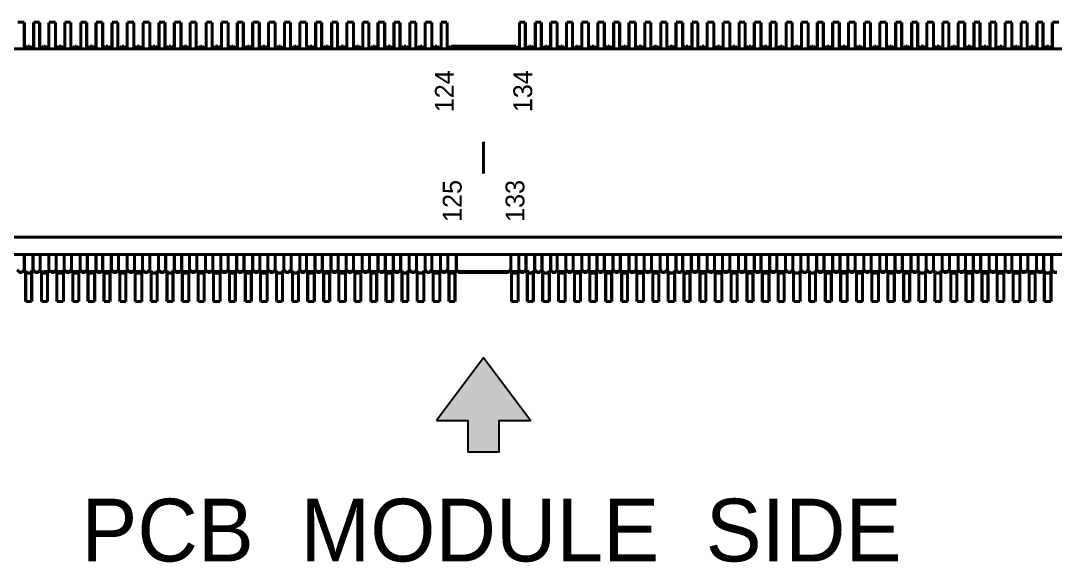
# Model space of a CAD drawing. Extents: x -18 to 363, y 0 to 182.
# Drawn here: x 127.99 to 160.99, y 67.97 to 85.25 of the extents above; entities that cross this region are included whole.
import ezdxf
from ezdxf.enums import TextEntityAlignment as Align

# ---------------------------------------------------------------- set-up
doc = ezdxf.new("R2010")
doc.units = 0
doc.header["$MEASUREMENT"] = 0
doc.layers.add('ASSEMBLY_OUTLINES_TOP', color=181, linetype='CONTINUOUS')
doc.styles.add('STD-PROPORTIONAL', font='txt')
doc.styles.add('VERIBEST_GERBER_1', font='txt')

msp = doc.modelspace()

# ---------------------------------------------------------------- hatches: boundary and pattern name
at = {"layer": 'ASSEMBLY_OUTLINES_TOP'}
msp.add_hatch(color=256, dxfattribs=at).paths.add_polyline_path([(141.25, 72.5), (142.25, 72.5), (142.25, 71.5), (143.25, 71.5), (143.25, 72.5), (144.25, 72.5), (142.75, 74.5)], flags=0)

# ---------------------------------------------------------------- linework, layer by layer
at = {"layer": 'ASSEMBLY_OUTLINES_TOP', "const_width": 0.1}
for points in [[(127.8905, 85.2005), (128.103, 85.2005)], [(128.103, 85.2005), (128.103, 84.3535)], [(128.399, 85.2005), (128.399, 84.3535)], [(128.399, 85.2005), (128.5895, 85.2005)], [(128.5895, 85.2005), (128.5895, 84.3535)], [(128.8855, 85.2005), (128.8855, 84.3535)], [(128.8855, 85.2005), (129.097, 85.2005)], [(129.097, 85.2005), (129.097, 84.3535)], [(129.394, 85.2005), (129.394, 84.3535)], [(129.394, 85.2005), (129.5845, 85.2005)], [(129.5845, 85.2005), (129.5845, 84.3535)], [(129.902, 85.2005), (129.902, 84.3535)], [(129.902, 85.2005), (130.092, 85.2005)], [(130.092, 85.2005), (130.092, 84.3535)], [(130.3885, 85.2005), (130.3885, 84.3535)], [(130.3885, 85.2005), (130.6005, 85.2005)], [(130.6005, 85.2005), (130.6005, 84.3535)], [(130.897, 85.2005), (130.897, 84.3535)], [(130.897, 85.2005), (131.087, 85.2005)], [(131.087, 85.2005), (131.087, 84.3535)], [(131.3835, 85.2005), (131.3835, 84.3535)], [(131.3835, 85.2005), (131.595, 85.2005)], [(131.595, 85.2005), (131.595, 84.3535)], [(131.891, 85.2005), (131.891, 84.3535)], [(131.891, 85.2005), (132.1035, 85.2005)], [(132.1035, 85.2005), (132.1035, 84.3535)], [(132.3995, 85.2005), (132.3995, 84.3535)], [(132.3995, 85.2005), (132.59, 85.2005)], [(132.59, 85.2005), (132.59, 84.3535)], [(132.886, 85.2005), (132.886, 84.3535)], [(132.886, 85.2005), (133.0985, 85.2005)], [(133.0985, 85.2005), (133.0985, 84.3535)], [(133.3945, 85.2005), (133.3945, 84.3535)], [(133.3945, 85.2005), (133.585, 85.2005)], [(133.585, 85.2005), (133.585, 84.3535)], [(133.9025, 85.2005), (133.9025, 84.3535)], [(133.9025, 85.2005), (134.0925, 85.2005)], [(134.0925, 85.2005), (134.0925, 84.3535)], [(134.389, 85.2005), (134.389, 84.3535)], [(134.389, 85.2005), (134.601, 85.2005)], [(134.601, 85.2005), (134.601, 84.3535)], [(134.8975, 85.2005), (134.8975, 84.3535)], [(134.8975, 85.2005), (135.0875, 85.2005)], [(135.0875, 85.2005), (135.0875, 84.3535)], [(135.384, 85.2005), (135.384, 84.3535)], [(135.384, 85.2005), (135.5955, 85.2005)], [(135.5955, 85.2005), (135.5955, 84.3535)], [(135.8925, 85.2005), (135.8925, 84.3535)], [(135.8925, 85.2005), (136.104, 85.2005)], [(136.104, 85.2005), (136.104, 84.3535)], [(136.4, 85.2005), (136.4, 84.3535)], [(136.4, 85.2005), (136.5905, 85.2005)], [(136.5905, 85.2005), (136.5905, 84.3535)], [(136.8865, 85.2005), (136.8865, 84.3535)], [(136.8865, 85.2005), (137.099, 85.2005)], [(137.099, 85.2005), (137.099, 84.3535)], [(137.395, 85.2005), (137.395, 84.3535)], [(137.395, 85.2005), (137.585, 85.2005)], [(137.585, 85.2005), (137.585, 84.3535)], [(137.903, 85.2005), (137.903, 84.3535)], [(137.903, 85.2005), (138.093, 85.2005)], [(138.093, 85.2005), (138.093, 84.3535)], [(138.39, 85.2005), (138.39, 84.3535)], [(138.39, 85.2005), (138.6015, 85.2005)], [(138.6015, 85.2005), (138.6015, 84.3535)], [(138.898, 85.2005), (138.898, 84.3535)], [(138.898, 85.2005), (139.088, 85.2005)], [(139.088, 85.2005), (139.088, 84.3535)], [(139.3845, 85.2005), (139.3845, 84.3535)], [(139.3845, 85.2005), (139.5965, 85.2005)], [(139.5965, 85.2005), (139.5965, 84.3535)], [(139.8925, 85.2005), (139.8925, 84.3535)], [(139.8925, 85.2005), (140.083, 85.2005)], [(140.083, 85.2005), (140.083, 84.3535)], [(140.4005, 85.2005), (140.4005, 84.3535)], [(140.4005, 85.2005), (140.5905, 85.2005)], [(140.5905, 85.2005), (140.5905, 84.3535)], [(140.887, 85.2005), (140.887, 84.3535)], [(140.887, 85.2005), (141.099, 85.2005)], [(141.099, 85.2005), (141.099, 84.3535)], [(141.3955, 85.2005), (141.3955, 84.3535)], [(141.3955, 85.2005), (141.5855, 85.2005)], [(141.5855, 85.2005), (141.5855, 84.3535)], [(143.893, 85.2005), (143.893, 84.3535)], [(143.893, 85.2005), (144.0835, 85.2005)], [(144.0835, 85.2005), (144.0835, 84.3535)], [(144.401, 85.2005), (144.401, 84.3535)], [(144.401, 85.2005), (144.591, 85.2005)], [(144.591, 85.2005), (144.591, 84.3535)], [(144.888, 85.2005), (144.888, 84.3535)], [(144.888, 85.2005), (145.0995, 85.2005)], [(145.0995, 85.2005), (145.0995, 84.3535)], [(145.396, 85.2005), (145.396, 84.3535)], [(145.396, 85.2005), (145.586, 85.2005)], [(145.586, 85.2005), (145.586, 84.3535)], [(145.8825, 85.2005), (145.8825, 84.3535)], [(145.8825, 85.2005), (146.0945, 85.2005)], [(146.0945, 85.2005), (146.0945, 84.3535)], [(146.391, 85.2005), (146.391, 84.3535)], [(146.391, 85.2005), (146.6025, 85.2005)], [(146.6025, 85.2005), (146.6025, 84.3535)], [(146.8985, 85.2005), (146.8985, 84.3535)], [(146.8985, 85.2005), (147.089, 85.2005)], [(147.089, 85.2005), (147.089, 84.3535)], [(147.386, 85.2005), (147.386, 84.3535)], [(147.386, 85.2005), (147.5975, 85.2005)], [(147.5975, 85.2005), (147.5975, 84.3535)], [(147.8935, 85.2005), (147.8935, 84.3535)], [(147.8935, 85.2005), (148.084, 85.2005)], [(148.084, 85.2005), (148.084, 84.3535)], [(148.4015, 85.2005), (148.4015, 84.3535)], [(148.4015, 85.2005), (148.5925, 85.2005)], [(148.5925, 85.2005), (148.5925, 84.3535)], [(148.8885, 85.2005), (148.8885, 84.3535)], [(148.8885, 85.2005), (149.1, 85.2005)], [(149.1, 85.2005), (149.1, 84.3535)], [(149.3965, 85.2005), (149.3965, 84.3535)], [(149.3965, 85.2005), (149.5865, 85.2005)], [(149.5865, 85.2005), (149.5865, 84.3535)], [(149.883, 85.2005), (149.883, 84.3535)], [(149.883, 85.2005), (150.095, 85.2005)], [(150.095, 85.2005), (150.095, 84.3535)], [(150.3915, 85.2005), (150.3915, 84.3535)], [(150.3915, 85.2005), (150.603, 85.2005)], [(150.603, 85.2005), (150.603, 84.3535)], [(150.899, 85.2005), (150.899, 84.3535)], [(150.899, 85.2005), (151.09, 85.2005)], [(151.09, 85.2005), (151.09, 84.3535)], [(151.3865, 85.2005), (151.3865, 84.3535)], [(151.3865, 85.2005), (151.598, 85.2005)], [(151.598, 85.2005), (151.598, 84.3535)], [(151.894, 85.2005), (151.894, 84.3535)], [(151.894, 85.2005), (152.0845, 85.2005)], [(152.0845, 85.2005), (152.0845, 84.3535)], [(152.402, 85.2005), (152.402, 84.3535)], [(152.402, 85.2005), (152.5925, 85.2005)], [(152.5925, 85.2005), (152.5925, 84.3535)], [(152.889, 85.2005), (152.889, 84.3535)], [(152.889, 85.2005), (153.1005, 85.2005)], [(153.1005, 85.2005), (153.1005, 84.3535)], [(153.397, 85.2005), (153.397, 84.3535)], [(153.397, 85.2005), (153.587, 85.2005)], [(153.587, 85.2005), (153.587, 84.3535)], [(153.884, 85.2005), (153.884, 84.3535)], [(153.884, 85.2005), (154.0955, 85.2005)], [(154.0955, 85.2005), (154.0955, 84.3535)], [(154.392, 85.2005), (154.392, 84.3535)], [(154.392, 85.2005), (154.6035, 85.2005)], [(154.6035, 85.2005), (154.6035, 84.3535)], [(154.8995, 85.2005), (154.8995, 84.3535)], [(154.8995, 85.2005), (155.0905, 85.2005)], [(155.0905, 85.2005), (155.0905, 84.3535)], [(155.3865, 85.2005), (155.3865, 84.3535)], [(155.3865, 85.2005), (155.598, 85.2005)], [(155.598, 85.2005), (155.598, 84.3535)], [(155.8945, 85.2005), (155.8945, 84.3535)], [(155.8945, 85.2005), (156.0845, 85.2005)], [(156.0845, 85.2005), (156.0845, 84.3535)], [(156.4025, 85.2005), (156.4025, 84.3535)], [(156.4025, 85.2005), (156.593, 85.2005)], [(156.593, 85.2005), (156.593, 84.3535)], [(156.8895, 85.2005), (156.8895, 84.3535)], [(156.8895, 85.2005), (157.101, 85.2005)], [(157.101, 85.2005), (157.101, 84.3535)], [(157.3975, 85.2005), (157.3975, 84.3535)], [(157.3975, 85.2005), (157.588, 85.2005)], [(157.588, 85.2005), (157.588, 84.3535)], [(157.8845, 85.2005), (157.8845, 84.3535)], [(157.8845, 85.2005), (158.096, 85.2005)], [(158.096, 85.2005), (158.096, 84.3535)], [(158.392, 85.2005), (158.392, 84.3535)], [(158.392, 85.2005), (158.5825, 85.2005)], [(158.5825, 85.2005), (158.5825, 84.3535)], [(158.9, 85.2005), (158.9, 84.3535)], [(158.9, 85.2005), (159.091, 85.2005)], [(159.091, 85.2005), (159.091, 84.3535)], [(159.387, 85.2005), (159.387, 84.3535)], [(159.387, 85.2005), (159.5985, 85.2005)], [(159.5985, 85.2005), (159.5985, 84.3535)], [(159.895, 85.2005), (159.895, 84.3535)], [(159.895, 85.2005), (160.086, 85.2005)], [(160.086, 85.2005), (160.086, 84.3535)], [(160.403, 85.2005), (160.403, 84.3535)], [(160.403, 85.2005), (160.5935, 85.2005)], [(160.5935, 85.2005), (160.5935, 84.3535)], [(160.89, 85.2005), (160.89, 84.3535)], [(160.89, 85.2005), (161.1015, 85.2005)], [(128.2085, 84.4385), (128.1235, 84.3535)], [(128.272, 84.4385), (128.2085, 84.4385)], [(128.3565, 84.3535), (128.272, 84.4385)], [(128.716, 84.4385), (128.632, 84.3535)], [(128.78, 84.4385), (128.716, 84.4385)], [(128.865, 84.3535), (128.78, 84.4385)], [(129.2035, 84.4385), (129.1185, 84.3535)], [(129.288, 84.4385), (129.2035, 84.4385)], [(129.3515, 84.3535), (129.288, 84.4385)], [(129.711, 84.4385), (129.6265, 84.3535)], [(129.7745, 84.4385), (129.711, 84.4385)], [(129.8595, 84.3535), (129.7745, 84.4385)], [(130.198, 84.4385), (130.135, 84.3535)], [(130.283, 84.4385), (130.198, 84.4385)], [(130.3675, 84.3535), (130.283, 84.4385)], [(130.706, 84.4385), (130.6215, 84.3535)], [(130.7695, 84.4385), (130.706, 84.4385)], [(130.854, 84.3535), (130.7695, 84.4385)], [(131.214, 84.4385), (131.13, 84.3535)], [(131.278, 84.4385), (131.214, 84.4385)], [(131.362, 84.3535), (131.278, 84.4385)], [(131.701, 84.4385), (131.6375, 84.3535)], [(131.7855, 84.4385), (131.701, 84.4385)], [(131.849, 84.3535), (131.7855, 84.4385)], [(132.209, 84.4385), (132.124, 84.3535)], [(132.272, 84.4385), (132.209, 84.4385)], [(132.357, 84.3535), (132.272, 84.4385)], [(132.7175, 84.4385), (132.6325, 84.3535)], [(132.7805, 84.4385), (132.7175, 84.4385)], [(132.8655, 84.3535), (132.7805, 84.4385)], [(133.204, 84.4385), (133.119, 84.3535)], [(133.2885, 84.4385), (133.204, 84.4385)], [(133.352, 84.3535), (133.2885, 84.4385)], [(133.7115, 84.4385), (133.6275, 84.3535)], [(133.7755, 84.4385), (133.7115, 84.4385)], [(133.8595, 84.3535), (133.7755, 84.4385)], [(134.1985, 84.4385), (134.1355, 84.3535)], [(134.2835, 84.4385), (134.1985, 84.4385)], [(134.368, 84.3535), (134.2835, 84.4385)], [(134.7065, 84.4385), (134.622, 84.3535)], [(134.77, 84.4385), (134.7065, 84.4385)], [(134.8545, 84.3535), (134.77, 84.4385)], [(135.215, 84.4385), (135.13, 84.3535)], [(135.2785, 84.4385), (135.215, 84.4385)], [(135.363, 84.3535), (135.2785, 84.4385)], [(135.7015, 84.4385), (135.638, 84.3535)], [(135.786, 84.4385), (135.7015, 84.4385)], [(135.8495, 84.3535), (135.786, 84.4385)], [(136.2095, 84.4385), (136.1245, 84.3535)], [(136.2735, 84.4385), (136.2095, 84.4385)], [(136.3575, 84.3535), (136.2735, 84.4385)], [(136.7175, 84.4385), (136.633, 84.3535)], [(136.781, 84.4385), (136.7175, 84.4385)], [(136.866, 84.3535), (136.781, 84.4385)], [(137.204, 84.4385), (137.1195, 84.3535)], [(137.289, 84.4385), (137.204, 84.4385)], [(137.3525, 84.3535), (137.289, 84.4385)], [(137.712, 84.4385), (137.628, 84.3535)], [(137.776, 84.4385), (137.712, 84.4385)], [(137.861, 84.3535), (137.776, 84.4385)], [(138.199, 84.4385), (138.1355, 84.3535)], [(138.284, 84.4385), (138.199, 84.4385)], [(138.3685, 84.3535), (138.284, 84.4385)], [(138.707, 84.4385), (138.622, 84.3535)], [(138.7705, 84.4385), (138.707, 84.4385)], [(138.855, 84.3535), (138.7705, 84.4385)], [(139.2155, 84.4385), (139.1305, 84.3535)], [(139.279, 84.4385), (139.2155, 84.4385)], [(139.3635, 84.3535), (139.279, 84.4385)], [(139.702, 84.4385), (139.6385, 84.3535)], [(139.7865, 84.4385), (139.702, 84.4385)], [(139.85, 84.3535), (139.7865, 84.4385)], [(140.2095, 84.4385), (140.1255, 84.3535)], [(140.274, 84.4385), (140.2095, 84.4385)], [(140.358, 84.3535), (140.274, 84.4385)], [(140.718, 84.4385), (140.6335, 84.3535)], [(140.7815, 84.4385), (140.718, 84.4385)], [(140.8665, 84.3535), (140.7815, 84.4385)], [(141.2045, 84.4385), (141.12, 84.3535)], [(141.268, 84.4385), (141.2045, 84.4385)], [(141.353, 84.3535), (141.268, 84.4385)], [(141.713, 84.4385), (141.6285, 84.3535)], [(141.713, 84.4385), (143.787, 84.4385)], [(143.787, 84.4385), (143.8505, 84.3535)], [(144.126, 84.3535), (144.211, 84.4385)], [(144.211, 84.4385), (144.274, 84.4385)], [(144.274, 84.4385), (144.359, 84.3535)], [(144.634, 84.3535), (144.7185, 84.4385)], [(144.7185, 84.4385), (144.782, 84.4385)], [(144.782, 84.4385), (144.867, 84.3535)], [(145.1205, 84.3535), (145.205, 84.4385)], [(145.205, 84.4385), (145.269, 84.4385)], [(145.269, 84.4385), (145.353, 84.3535)], [(145.629, 84.3535), (145.7135, 84.4385)], [(145.7135, 84.4385), (145.777, 84.4385)], [(145.777, 84.4385), (145.8615, 84.3535)], [(146.1365, 84.3535), (146.2, 84.4385)], [(146.2, 84.4385), (146.285, 84.4385)], [(146.285, 84.4385), (146.348, 84.3535)], [(146.624, 84.3535), (146.708, 84.4385)], [(146.708, 84.4385), (146.772, 84.4385)], [(146.772, 84.4385), (146.8565, 84.3535)], [(147.1315, 84.3535), (147.2165, 84.4385)], [(147.2165, 84.4385), (147.2795, 84.4385)], [(147.2795, 84.4385), (147.3645, 84.3535)], [(147.618, 84.3535), (147.703, 84.4385)], [(147.703, 84.4385), (147.7875, 84.4385)], [(147.7875, 84.4385), (147.851, 84.3535)], [(148.1265, 84.3535), (148.2115, 84.4385)], [(148.2115, 84.4385), (148.2745, 84.4385)], [(148.2745, 84.4385), (148.3595, 84.3535)], [(148.6345, 84.3535), (148.6975, 84.4385)], [(148.6975, 84.4385), (148.7825, 84.4385)], [(148.7825, 84.4385), (148.867, 84.3535)], [(149.1215, 84.3535), (149.2055, 84.4385)], [(149.2055, 84.4385), (149.2695, 84.4385)], [(149.2695, 84.4385), (149.3535, 84.3535)], [(149.6295, 84.3535), (149.714, 84.4385)], [(149.714, 84.4385), (149.7775, 84.4385)], [(149.7775, 84.4385), (149.862, 84.3535)], [(150.137, 84.3535), (150.2005, 84.4385)], [(150.2005, 84.4385), (150.285, 84.4385)], [(150.285, 84.4385), (150.3485, 84.3535)], [(150.624, 84.3535), (150.709, 84.4385)], [(150.709, 84.4385), (150.7725, 84.4385)], [(150.7725, 84.4385), (150.857, 84.3535)], [(151.132, 84.3535), (151.217, 84.4385)], [(151.217, 84.4385), (151.28, 84.4385)], [(151.28, 84.4385), (151.365, 84.3535)], [(151.619, 84.3535), (151.703, 84.4385)], [(151.703, 84.4385), (151.788, 84.4385)], [(151.788, 84.4385), (151.8515, 84.3535)], [(152.127, 84.3535), (152.2115, 84.4385)], [(152.2115, 84.4385), (152.275, 84.4385)], [(152.275, 84.4385), (152.36, 84.3535)], [(152.635, 84.3535), (152.698, 84.4385)], [(152.698, 84.4385), (152.783, 84.4385)], [(152.783, 84.4385), (152.8675, 84.3535)], [(153.122, 84.3535), (153.2065, 84.4385)], [(153.2065, 84.4385), (153.27, 84.4385)], [(153.27, 84.4385), (153.355, 84.3535)], [(153.6295, 84.3535), (153.7145, 84.4385)], [(153.7145, 84.4385), (153.778, 84.4385)], [(153.778, 84.4385), (153.8625, 84.3535)], [(154.1375, 84.3535), (154.201, 84.4385)], [(154.201, 84.4385), (154.2855, 84.4385)], [(154.2855, 84.4385), (154.349, 84.3535)], [(154.6245, 84.3535), (154.7095, 84.4385)], [(154.7095, 84.4385), (154.773, 84.4385)], [(154.773, 84.4385), (154.8575, 84.3535)], [(155.1325, 84.3535), (155.217, 84.4385)], [(155.217, 84.4385), (155.2805, 84.4385)], [(155.2805, 84.4385), (155.3655, 84.3535)], [(155.6195, 84.3535), (155.7035, 84.4385)], [(155.7035, 84.4385), (155.7675, 84.4385)], [(155.7675, 84.4385), (155.8525, 84.3535)], [(156.1275, 84.3535), (156.212, 84.4385)], [(156.212, 84.4385), (156.2755, 84.4385)], [(156.2755, 84.4385), (156.3605, 84.3535)], [(156.635, 84.3535), (156.6985, 84.4385)], [(156.6985, 84.4385), (156.7835, 84.4385)], [(156.7835, 84.4385), (156.868, 84.3535)], [(157.1225, 84.3535), (157.207, 84.4385)], [(157.207, 84.4385), (157.2705, 84.4385)], [(157.2705, 84.4385), (157.355, 84.3535)], [(157.63, 84.3535), (157.715, 84.4385)], [(157.715, 84.4385), (157.7785, 84.4385)], [(157.7785, 84.4385), (157.863, 84.3535)], [(158.138, 84.3535), (158.2015, 84.4385)], [(158.2015, 84.4385), (158.286, 84.4385)], [(158.286, 84.4385), (158.3495, 84.3535)], [(158.625, 84.3535), (158.71, 84.4385)], [(158.71, 84.4385), (158.773, 84.4385)], [(158.773, 84.4385), (158.858, 84.3535)], [(159.133, 84.3535), (159.2175, 84.4385)], [(159.2175, 84.4385), (159.281, 84.4385)], [(159.281, 84.4385), (159.366, 84.3535)], [(159.62, 84.3535), (159.705, 84.4385)], [(159.705, 84.4385), (159.768, 84.4385)], [(159.768, 84.4385), (159.853, 84.3535)], [(160.128, 84.3535), (160.2125, 84.4385)], [(160.2125, 84.4385), (160.276, 84.4385)], [(160.276, 84.4385), (160.3605, 84.3535)], [(160.6355, 84.3535), (160.699, 84.4385)], [(160.699, 84.4385), (160.784, 84.4385)], [(160.784, 84.4385), (160.847, 84.3535)], [(97.45335, 84.3535), (184.0465, 84.3535)], [(142.75, 80.3745), (142.75, 81.3905)], [(99.54865, 78.3425), (181.9505, 78.3425)], [(99.54865, 77.792), (181.9505, 77.792)], [(128.103, 77.792), (128.103, 77.284)], [(128.378, 77.792), (128.378, 77.284)], [(128.6105, 77.792), (128.6105, 77.284)], [(128.8855, 77.792), (128.8855, 77.284)], [(129.1185, 77.792), (129.1185, 77.284)], [(129.373, 77.792), (129.373, 77.284)], [(129.6055, 77.792), (129.6055, 77.284)], [(129.8805, 77.792), (129.8805, 77.284)], [(130.1135, 77.792), (130.1135, 77.284)], [(130.3885, 77.792), (130.3885, 77.284)], [(130.6005, 77.792), (130.6005, 77.284)], [(130.8755, 77.792), (130.8755, 77.284)], [(131.1085, 77.792), (131.1085, 77.284)], [(131.3835, 77.792), (131.3835, 77.284)], [(131.6165, 77.792), (131.6165, 77.284)], [(131.8705, 77.792), (131.8705, 77.284)], [(132.1035, 77.792), (132.1035, 77.284)], [(132.3785, 77.792), (132.3785, 77.284)], [(132.611, 77.792), (132.611, 77.284)], [(132.886, 77.792), (132.886, 77.284)], [(133.119, 77.792), (133.119, 77.284)], [(133.373, 77.792), (133.373, 77.284)], [(133.606, 77.792), (133.606, 77.284)], [(133.881, 77.792), (133.881, 77.284)], [(134.114, 77.792), (134.114, 77.284)], [(134.368, 77.792), (134.368, 77.284)], [(134.601, 77.792), (134.601, 77.284)], [(134.876, 77.792), (134.876, 77.284)], [(135.109, 77.792), (135.109, 77.284)], [(135.384, 77.792), (135.384, 77.284)], [(135.6165, 77.792), (135.6165, 77.284)], [(135.871, 77.792), (135.871, 77.284)], [(136.104, 77.792), (136.104, 77.284)], [(136.379, 77.792), (136.379, 77.284)], [(136.6115, 77.792), (136.6115, 77.284)], [(136.8865, 77.792), (136.8865, 77.284)], [(137.099, 77.792), (137.099, 77.284)], [(137.3735, 77.792), (137.3735, 77.284)], [(137.6065, 77.792), (137.6065, 77.284)], [(137.8815, 77.792), (137.8815, 77.284)], [(138.1145, 77.792), (138.1145, 77.284)], [(138.3685, 77.792), (138.3685, 77.284)], [(138.6015, 77.792), (138.6015, 77.284)], [(138.8765, 77.792), (138.8765, 77.284)], [(139.1095, 77.792), (139.1095, 77.284)], [(139.3845, 77.792), (139.3845, 77.284)], [(139.617, 77.792), (139.617, 77.284)], [(139.8715, 77.792), (139.8715, 77.284)], [(140.1045, 77.792), (140.1045, 77.284)], [(140.379, 77.792), (140.379, 77.284)], [(140.612, 77.792), (140.612, 77.284)], [(140.887, 77.792), (140.887, 77.284)], [(141.099, 77.792), (141.099, 77.284)], [(141.374, 77.792), (141.374, 77.284)], [(141.607, 77.792), (141.607, 77.284)], [(141.882, 77.792), (141.882, 77.284)], [(143.6175, 77.792), (143.6175, 77.284)], [(143.872, 77.792), (143.872, 77.284)], [(144.1045, 77.792), (144.1045, 77.284)], [(144.3795, 77.792), (144.3795, 77.284)], [(144.6125, 77.792), (144.6125, 77.284)], [(144.888, 77.792), (144.888, 77.284)], [(145.0995, 77.792), (145.0995, 77.284)], [(145.3745, 77.792), (145.3745, 77.284)], [(145.6075, 77.792), (145.6075, 77.284)], [(145.8825, 77.792), (145.8825, 77.284)], [(146.1155, 77.792), (146.1155, 77.284)], [(146.3695, 77.792), (146.3695, 77.284)], [(146.6025, 77.792), (146.6025, 77.284)], [(146.8775, 77.792), (146.8775, 77.284)], [(147.11, 77.792), (147.11, 77.284)], [(147.386, 77.792), (147.386, 77.284)], [(147.618, 77.792), (147.618, 77.284)], [(147.8725, 77.792), (147.8725, 77.284)], [(148.105, 77.792), (148.105, 77.284)], [(148.38, 77.792), (148.38, 77.284)], [(148.613, 77.792), (148.613, 77.284)], [(148.8885, 77.792), (148.8885, 77.284)], [(149.1, 77.792), (149.1, 77.284)], [(149.375, 77.792), (149.375, 77.284)], [(149.608, 77.792), (149.608, 77.284)], [(149.883, 77.792), (149.883, 77.284)], [(150.1155, 77.792), (150.1155, 77.284)], [(150.37, 77.792), (150.37, 77.284)], [(150.603, 77.792), (150.603, 77.284)], [(150.878, 77.792), (150.878, 77.284)], [(151.1105, 77.792), (151.1105, 77.284)], [(151.3865, 77.792), (151.3865, 77.284)], [(151.598, 77.792), (151.598, 77.284)], [(151.8725, 77.792), (151.8725, 77.284)], [(152.1055, 77.792), (152.1055, 77.284)], [(152.3805, 77.792), (152.3805, 77.284)], [(152.6135, 77.792), (152.6135, 77.284)], [(152.8675, 77.792), (152.8675, 77.284)], [(153.1005, 77.792), (153.1005, 77.284)], [(153.3755, 77.792), (153.3755, 77.284)], [(153.6085, 77.792), (153.6085, 77.284)], [(153.884, 77.792), (153.884, 77.284)], [(154.116, 77.792), (154.116, 77.284)], [(154.3705, 77.792), (154.3705, 77.284)], [(154.6035, 77.792), (154.6035, 77.284)], [(154.878, 77.792), (154.878, 77.284)], [(155.111, 77.792), (155.111, 77.284)], [(155.3865, 77.792), (155.3865, 77.284)], [(155.598, 77.792), (155.598, 77.284)], [(155.873, 77.792), (155.873, 77.284)], [(156.106, 77.792), (156.106, 77.284)], [(156.3815, 77.792), (156.3815, 77.284)], [(156.614, 77.792), (156.614, 77.284)], [(156.868, 77.792), (156.868, 77.284)], [(157.101, 77.792), (157.101, 77.284)], [(157.376, 77.792), (157.376, 77.284)], [(157.609, 77.792), (157.609, 77.284)], [(157.8845, 77.792), (157.8845, 77.284)], [(158.1175, 77.792), (158.1175, 77.284)], [(158.371, 77.792), (158.371, 77.284)], [(158.604, 77.792), (158.604, 77.284)], [(158.8785, 77.792), (158.8785, 77.284)], [(159.1115, 77.792), (159.1115, 77.284)], [(159.387, 77.792), (159.387, 77.284)], [(159.5985, 77.792), (159.5985, 77.284)], [(159.8735, 77.792), (159.8735, 77.284)], [(160.1065, 77.792), (160.1065, 77.284)], [(160.382, 77.792), (160.382, 77.284)], [(160.615, 77.792), (160.615, 77.284)], [(160.8685, 77.792), (160.8685, 77.284)], [(127.87, 77.305), (127.955, 77.2205)], [(127.9335, 77.2205), (128.039, 77.2205)], [(128.039, 77.2205), (128.103, 77.305)], [(128.039, 77.2205), (128.103, 77.284)], [(128.103, 77.284), (128.145, 77.284)], [(128.145, 76.289), (128.145, 77.284)], [(128.145, 77.1995), (128.336, 77.1995)], [(128.336, 76.289), (128.336, 77.284)], [(128.336, 77.284), (128.378, 77.284)], [(128.378, 77.305), (128.4625, 77.2205)], [(128.4415, 77.2205), (128.378, 77.284)], [(128.4415, 77.2205), (128.5475, 77.2205)], [(128.526, 77.2205), (128.6105, 77.305)], [(128.5475, 77.2205), (128.6105, 77.284)], [(128.6105, 77.284), (128.653, 77.284)], [(128.653, 76.289), (128.653, 77.284)], [(128.653, 77.1995), (128.8435, 77.1995)], [(128.7035, 77.25), (131.9039, 77.25)], [(128.8435, 76.289), (128.8435, 77.284)], [(128.8435, 77.284), (128.8855, 77.284)], [(128.8855, 77.305), (128.949, 77.2205)], [(128.949, 77.2205), (128.8855, 77.284)], [(128.949, 77.2205), (129.055, 77.2205)], [(129.034, 77.2205), (129.1185, 77.305)], [(129.055, 77.2205), (129.1185, 77.284)], [(129.1185, 77.284), (129.14, 77.284)], [(129.14, 76.289), (129.14, 77.284)], [(129.14, 77.1995), (129.3515, 77.1995)], [(129.3515, 76.289), (129.3515, 77.284)], [(129.3515, 77.284), (129.373, 77.284)], [(129.373, 77.305), (129.4575, 77.2205)], [(129.436, 77.2205), (129.373, 77.284)], [(129.436, 77.2205), (129.5425, 77.2205)], [(129.521, 77.2205), (129.6055, 77.305)], [(129.5425, 77.2205), (129.6055, 77.284)], [(129.6055, 77.284), (129.6475, 77.284)], [(129.6475, 76.289), (129.6475, 77.284)], [(129.6475, 77.1995), (129.8385, 77.1995)], [(129.8385, 76.289), (129.8385, 77.284)], [(129.8385, 77.284), (129.8805, 77.284)], [(129.8805, 77.305), (129.9655, 77.2205)], [(129.944, 77.2205), (129.8805, 77.284)], [(129.944, 77.2205), (130.05, 77.2205)], [(130.029, 77.2205), (130.1135, 77.305)], [(130.05, 77.2205), (130.1135, 77.284)], [(130.1135, 77.284), (130.135, 77.284)], [(130.135, 76.289), (130.135, 77.284)], [(130.135, 77.1995), (130.3465, 77.1995)], [(130.3465, 76.289), (130.3465, 77.284)], [(130.3465, 77.284), (130.3885, 77.284)], [(130.3885, 77.305), (130.4525, 77.2205)], [(130.431, 77.2205), (130.3885, 77.284)], [(130.431, 77.2205), (130.558, 77.2205)], [(130.5365, 77.2205), (130.6005, 77.305)], [(130.558, 77.2205), (130.6005, 77.284)], [(130.6005, 77.284), (130.6425, 77.284)], [(130.6425, 76.289), (130.6425, 77.284)], [(130.6425, 77.1995), (130.833, 77.1995)], [(130.833, 76.289), (130.833, 77.284)], [(130.833, 77.284), (130.8755, 77.284)], [(130.8755, 77.305), (130.9605, 77.2205)], [(130.939, 77.2205), (130.8755, 77.284)], [(130.939, 77.2205), (131.045, 77.2205)], [(131.0235, 77.2205), (131.1085, 77.305)], [(131.045, 77.2205), (131.1085, 77.284)], [(131.1085, 77.284), (131.1505, 77.284)], [(131.1505, 76.289), (131.1505, 77.284)], [(131.1505, 77.1995), (131.3415, 77.1995)], [(131.3415, 76.289), (131.3415, 77.284)], [(131.3415, 77.284), (131.3835, 77.284)], [(131.3835, 77.305), (131.468, 77.2205)], [(131.447, 77.2205), (131.3835, 77.284)], [(131.447, 77.2205), (131.553, 77.2205)], [(131.5315, 77.2205), (131.6165, 77.305)], [(131.553, 77.2205), (131.6165, 77.284)], [(131.6165, 77.284), (131.6375, 77.284)], [(131.6375, 76.289), (131.6375, 77.284)], [(131.6375, 77.1995), (131.849, 77.1995)], [(131.849, 76.289), (131.849, 77.284)], [(131.849, 77.284), (131.8705, 77.284)], [(131.8705, 77.305), (131.955, 77.2205)], [(131.934, 77.2205), (131.8705, 77.284)], [(131.934, 77.2205), (132.04, 77.2205)], [(132.0185, 77.2205), (132.1035, 77.305)], [(132.04, 77.2205), (132.1035, 77.284)], [(132.1035, 77.284), (132.1455, 77.284)], [(132.1455, 76.289), (132.1455, 77.284)], [(132.1455, 77.1995), (132.3365, 77.1995)], [(132.3365, 76.289), (132.3365, 77.284)], [(132.3365, 77.284), (132.3785, 77.284)], [(132.3785, 77.305), (132.463, 77.2205)], [(132.4415, 77.2205), (132.3785, 77.284)], [(132.4415, 77.2205), (132.548, 77.2205)], [(132.5265, 77.2205), (132.611, 77.305)], [(132.548, 77.2205), (132.611, 77.284)], [(132.611, 77.284), (132.653, 77.284)], [(132.653, 76.289), (132.653, 77.284)], [(132.653, 77.1995), (132.844, 77.1995)], [(132.804, 77.25), (136.0044, 77.25)], [(132.844, 76.289), (132.844, 77.284)], [(132.844, 77.284), (132.886, 77.284)], [(132.886, 77.305), (132.9495, 77.2205)], [(132.929, 77.2205), (132.886, 77.284)], [(132.929, 77.2205), (133.0555, 77.2205)], [(133.0345, 77.2205), (133.119, 77.305)], [(133.0555, 77.2205), (133.119, 77.284)], [(133.119, 77.284), (133.1405, 77.284)], [(133.1405, 76.289), (133.1405, 77.284)], [(133.1405, 77.1995), (133.352, 77.1995)], [(133.352, 76.289), (133.352, 77.284)], [(133.352, 77.284), (133.373, 77.284)], [(133.373, 77.305), (133.458, 77.2205)], [(133.4365, 77.2205), (133.373, 77.284)], [(133.4365, 77.2205), (133.5425, 77.2205)], [(133.5215, 77.2205), (133.606, 77.305)], [(133.5425, 77.2205), (133.606, 77.284)], [(133.606, 77.284), (133.648, 77.284)], [(133.648, 76.289), (133.648, 77.284)], [(133.648, 77.1995), (133.839, 77.1995)], [(133.839, 76.289), (133.839, 77.284)], [(133.839, 77.284), (133.881, 77.284)], [(133.881, 77.305), (133.966, 77.2205)], [(133.9445, 77.2205), (133.881, 77.284)], [(133.9445, 77.2205), (134.0505, 77.2205)], [(134.029, 77.2205), (134.114, 77.305)], [(134.0505, 77.2205), (134.114, 77.284)], [(134.114, 77.284), (134.1355, 77.284)], [(134.1355, 76.289), (134.1355, 77.284)], [(134.1355, 77.1995), (134.347, 77.1995)], [(134.347, 76.289), (134.347, 77.284)], [(134.347, 77.284), (134.368, 77.284)], [(134.368, 77.305), (134.453, 77.2205)], [(134.4315, 77.2205), (134.368, 77.284)], [(134.4315, 77.2205), (134.5585, 77.2205)], [(134.537, 77.2205), (134.601, 77.305)], [(134.5585, 77.2205), (134.601, 77.284)], [(134.601, 77.284), (134.643, 77.284)], [(134.643, 76.289), (134.643, 77.284)], [(134.643, 77.1995), (134.834, 77.1995)], [(134.834, 76.289), (134.834, 77.284)], [(134.834, 77.284), (134.876, 77.284)], [(134.876, 77.305), (134.9605, 77.2205)], [(134.9395, 77.2205), (134.876, 77.284)], [(134.9395, 77.2205), (135.0455, 77.2205)], [(135.024, 77.2205), (135.109, 77.305)], [(135.0455, 77.2205), (135.109, 77.284)], [(135.109, 77.284), (135.151, 77.284)], [(135.151, 76.289), (135.151, 77.284)], [(135.151, 77.1995), (135.342, 77.1995)], [(135.342, 76.289), (135.342, 77.284)], [(135.342, 77.284), (135.384, 77.284)], [(135.384, 77.305), (135.4685, 77.2205)], [(135.447, 77.2205), (135.384, 77.284)], [(135.447, 77.2205), (135.5535, 77.2205)], [(135.532, 77.2205), (135.6165, 77.305)], [(135.5535, 77.2205), (135.6165, 77.284)], [(135.6165, 77.284), (135.638, 77.284)], [(135.638, 76.289), (135.638, 77.284)], [(135.638, 77.1995), (135.8495, 77.1995)], [(135.8495, 76.289), (135.8495, 77.284)], [(135.8495, 77.284), (135.871, 77.284)], [(135.871, 77.305), (135.9555, 77.2205)], [(135.9345, 77.2205), (135.871, 77.284)], [(135.9345, 77.2205), (136.0405, 77.2205)], [(136.019, 77.2205), (136.104, 77.305)], [(136.0405, 77.2205), (136.104, 77.284)], [(136.104, 77.284), (136.146, 77.284)], [(136.146, 76.289), (136.146, 77.284)], [(136.146, 77.1995), (136.3365, 77.1995)], [(136.3365, 76.289), (136.3365, 77.284)], [(136.3365, 77.284), (136.379, 77.284)], [(136.379, 77.305), (136.4635, 77.2205)], [(136.442, 77.2205), (136.379, 77.284)], [(136.442, 77.2205), (136.548, 77.2205)], [(136.527, 77.2205), (136.6115, 77.305)], [(136.548, 77.2205), (136.6115, 77.284)], [(136.6115, 77.284), (136.6535, 77.284)], [(136.6535, 76.289), (136.6535, 77.284)], [(136.6535, 77.1995), (136.8445, 77.1995)], [(136.8445, 76.289), (136.8445, 77.284)], [(136.8445, 77.284), (136.8865, 77.284)], [(136.8865, 77.305), (136.9505, 77.2205)], [(136.9295, 77.2205), (136.8865, 77.284)], [(136.9045, 77.25), (140.1049, 77.25)], [(136.9295, 77.2205), (137.056, 77.2205)], [(137.0345, 77.2205), (137.099, 77.305)], [(137.056, 77.2205), (137.099, 77.284)], [(137.099, 77.284), (137.141, 77.284)], [(137.141, 76.289), (137.141, 77.284)], [(137.141, 77.1995), (137.3525, 77.1995)], [(137.3525, 76.289), (137.3525, 77.284)], [(137.3525, 77.284), (137.3735, 77.284)], [(137.3735, 77.305), (137.4585, 77.2205)], [(137.437, 77.2205), (137.3735, 77.284)], [(137.437, 77.2205), (137.543, 77.2205)], [(137.522, 77.2205), (137.6065, 77.305)], [(137.543, 77.2205), (137.6065, 77.284)], [(137.6065, 77.284), (137.6485, 77.284)], [(137.6485, 76.289), (137.6485, 77.284)], [(137.6485, 77.1995), (137.8395, 77.1995)], [(137.8395, 76.289), (137.8395, 77.284)], [(137.8395, 77.284), (137.8815, 77.284)], [(137.8815, 77.305), (137.9665, 77.2205)], [(137.945, 77.2205), (137.8815, 77.284)], [(137.945, 77.2205), (138.051, 77.2205)], [(138.0295, 77.2205), (138.1145, 77.305)], [(138.051, 77.2205), (138.1145, 77.284)], [(138.1145, 77.284), (138.1355, 77.284)], [(138.1355, 76.289), (138.1355, 77.284)], [(138.1355, 77.1995), (138.3475, 77.1995)], [(138.3475, 76.289), (138.3475, 77.284)], [(138.3475, 77.284), (138.3685, 77.284)], [(138.3685, 77.305), (138.4535, 77.2205)], [(138.432, 77.2205), (138.3685, 77.284)], [(138.432, 77.2205), (138.538, 77.2205)], [(138.538, 77.2205), (138.6015, 77.305)], [(138.538, 77.2205), (138.6015, 77.284)], [(138.6015, 77.284), (138.6435, 77.284)], [(138.6435, 76.289), (138.6435, 77.284)], [(138.6435, 77.1995), (138.8345, 77.1995)], [(138.8345, 76.289), (138.8345, 77.284)], [(138.8345, 77.284), (138.8765, 77.284)], [(138.8765, 77.305), (138.961, 77.2205)], [(138.94, 77.2205), (138.8765, 77.284)], [(138.94, 77.2205), (139.046, 77.2205)], [(139.0245, 77.2205), (139.1095, 77.305)], [(139.046, 77.2205), (139.1095, 77.284)], [(139.1095, 77.284), (139.1515, 77.284)], [(139.1515, 76.289), (139.1515, 77.284)], [(139.1515, 77.1995), (139.342, 77.1995)], [(139.342, 76.289), (139.342, 77.284)], [(139.342, 77.284), (139.3845, 77.284)], [(139.3845, 77.305), (139.4485, 77.2205)], [(139.4485, 77.2205), (139.3845, 77.284)], [(139.4485, 77.2205), (139.554, 77.2205)], [(139.5325, 77.2205), (139.617, 77.305)], [(139.554, 77.2205), (139.617, 77.284)], [(139.617, 77.284), (139.6385, 77.284)], [(139.6385, 76.289), (139.6385, 77.284)], [(139.6385, 77.1995), (139.85, 77.1995)], [(139.85, 76.289), (139.85, 77.284)], [(139.85, 77.284), (139.8715, 77.284)], [(139.8715, 77.305), (139.956, 77.2205)], [(139.935, 77.2205), (139.8715, 77.284)], [(139.935, 77.2205), (140.041, 77.2205)], [(140.0195, 77.2205), (140.1045, 77.305)], [(140.041, 77.2205), (140.1045, 77.284)], [(140.1045, 77.284), (140.1465, 77.284)], [(140.1465, 76.289), (140.1465, 77.284)], [(140.1465, 77.1995), (140.337, 77.1995)], [(140.337, 76.289), (140.337, 77.284)], [(140.337, 77.284), (140.379, 77.284)], [(140.379, 77.305), (140.464, 77.2205)], [(140.4425, 77.2205), (140.379, 77.284)], [(140.4425, 77.2205), (140.5485, 77.2205)], [(140.5275, 77.2205), (140.612, 77.305)], [(140.5485, 77.2205), (140.612, 77.284)], [(140.612, 77.284), (140.6335, 77.284)], [(140.6335, 76.289), (140.6335, 77.284)], [(140.6335, 77.1995), (140.845, 77.1995)], [(140.845, 76.289), (140.845, 77.284)], [(140.845, 77.284), (140.887, 77.284)], [(140.887, 77.305), (140.951, 77.2205)], [(140.9295, 77.2205), (140.887, 77.284)], [(140.9295, 77.2205), (141.0565, 77.2205)], [(141.005, 77.25), (144.2054, 77.25)], [(141.036, 77.2205), (141.099, 77.305)], [(141.0565, 77.2205), (141.099, 77.284)], [(141.099, 77.284), (141.1415, 77.284)], [(141.1415, 76.289), (141.1415, 77.284)], [(141.1415, 77.1995), (141.353, 77.1995)], [(141.353, 76.289), (141.353, 77.284)], [(141.353, 77.284), (141.374, 77.284)], [(141.374, 77.305), (141.459, 77.2205)], [(141.4375, 77.2205), (141.374, 77.284)], [(141.4375, 77.2205), (141.5435, 77.2205)], [(141.5225, 77.2205), (141.607, 77.305)], [(141.5435, 77.2205), (141.607, 77.284)], [(141.607, 77.284), (141.649, 77.284)], [(141.649, 76.289), (141.649, 77.284)], [(141.649, 77.1995), (141.84, 77.1995)], [(141.84, 76.289), (141.84, 77.284)], [(141.84, 77.284), (141.882, 77.284)], [(141.882, 77.305), (141.9665, 77.2205)], [(141.9455, 77.2205), (141.882, 77.284)], [(141.9455, 77.2205), (143.554, 77.2205)], [(143.533, 77.2205), (143.6175, 77.305)], [(143.554, 77.2205), (143.6175, 77.284)], [(143.6175, 77.284), (143.639, 77.284)], [(143.639, 76.289), (143.639, 77.284)], [(143.639, 77.1995), (143.8505, 77.1995)], [(143.8505, 76.289), (143.8505, 77.284)], [(143.8505, 77.284), (143.872, 77.284)], [(143.872, 77.305), (143.9565, 77.2205)], [(143.935, 77.2205), (143.872, 77.284)], [(143.935, 77.2205), (144.0415, 77.2205)], [(144.02, 77.2205), (144.1045, 77.305)], [(144.0415, 77.2205), (144.1045, 77.284)], [(144.1045, 77.284), (144.147, 77.284)], [(144.147, 76.289), (144.147, 77.284)], [(144.147, 77.1995), (144.3375, 77.1995)], [(144.3375, 76.289), (144.3375, 77.284)], [(144.3375, 77.284), (144.3795, 77.284)], [(144.3795, 77.305), (144.4645, 77.2205)], [(144.443, 77.2205), (144.3795, 77.284)], [(144.443, 77.2205), (144.549, 77.2205)], [(144.528, 77.2205), (144.6125, 77.305)], [(144.549, 77.2205), (144.6125, 77.284)], [(144.6125, 77.284), (144.634, 77.284)], [(144.634, 76.289), (144.634, 77.284)], [(144.634, 77.1995), (144.8455, 77.1995)], [(144.8455, 76.289), (144.8455, 77.284)], [(144.8455, 77.284), (144.888, 77.284)], [(144.888, 77.305), (144.9515, 77.2205)], [(144.93, 77.2205), (144.888, 77.284)], [(144.93, 77.2205), (145.057, 77.2205)], [(145.0365, 77.2205), (145.0995, 77.305)], [(145.057, 77.2205), (145.0995, 77.284)], [(145.0995, 77.284), (145.1415, 77.284)], [(145.1055, 77.25), (148.3059, 77.25)], [(145.1415, 76.289), (145.1415, 77.284)], [(145.1415, 77.1995), (145.353, 77.1995)], [(145.353, 76.289), (145.353, 77.284)], [(145.353, 77.284), (145.3745, 77.284)], [(145.3745, 77.305), (145.4595, 77.2205)], [(145.438, 77.2205), (145.3745, 77.284)], [(145.438, 77.2205), (145.544, 77.2205)], [(145.5225, 77.2205), (145.6075, 77.305)], [(145.544, 77.2205), (145.6075, 77.284)], [(145.6075, 77.284), (145.6495, 77.284)], [(145.6495, 76.289), (145.6495, 77.284)], [(145.6495, 77.1995), (145.8405, 77.1995)], [(145.8405, 76.289), (145.8405, 77.284)], [(145.8405, 77.284), (145.8825, 77.284)], [(145.8825, 77.305), (145.967, 77.2205)], [(145.9465, 77.2205), (145.8825, 77.284)], [(145.9465, 77.2205), (146.052, 77.2205)], [(146.0305, 77.2205), (146.1155, 77.305)], [(146.052, 77.2205), (146.1155, 77.284)], [(146.1155, 77.284), (146.1365, 77.284)], [(146.1365, 76.289), (146.1365, 77.284)], [(146.1365, 77.1995), (146.348, 77.1995)], [(146.348, 76.289), (146.348, 77.284)], [(146.348, 77.284), (146.3695, 77.284)], [(146.3695, 77.305), (146.4545, 77.2205)], [(146.433, 77.2205), (146.3695, 77.284)], [(146.433, 77.2205), (146.539, 77.2205)], [(146.5175, 77.2205), (146.6025, 77.305)], [(146.539, 77.2205), (146.6025, 77.284)], [(146.6025, 77.284), (146.6445, 77.284)], [(146.6445, 76.289), (146.6445, 77.284)], [(146.6445, 77.1995), (146.8355, 77.1995)], [(146.8355, 76.289), (146.8355, 77.284)], [(146.8355, 77.284), (146.8775, 77.284)], [(146.8775, 77.305), (146.962, 77.2205)], [(146.9405, 77.2205), (146.8775, 77.284)], [(146.9405, 77.2205), (147.047, 77.2205)], [(147.0255, 77.2205), (147.11, 77.305)], [(147.047, 77.2205), (147.11, 77.284)], [(147.11, 77.284), (147.153, 77.284)], [(147.153, 76.289), (147.153, 77.284)], [(147.153, 77.1995), (147.343, 77.1995)], [(147.343, 76.289), (147.343, 77.284)], [(147.343, 77.284), (147.386, 77.284)], [(147.386, 77.305), (147.449, 77.2205)], [(147.428, 77.2205), (147.386, 77.284)], [(147.428, 77.2205), (147.5545, 77.2205)], [(147.534, 77.2205), (147.618, 77.305)], [(147.5545, 77.2205), (147.618, 77.284)], [(147.618, 77.284), (147.6395, 77.284)], [(147.6395, 76.289), (147.6395, 77.284)], [(147.6395, 77.1995), (147.851, 77.1995)], [(147.851, 76.289), (147.851, 77.284)], [(147.851, 77.284), (147.8725, 77.284)], [(147.8725, 77.305), (147.957, 77.2205)], [(147.9355, 77.2205), (147.8725, 77.284)], [(147.9355, 77.2205), (148.042, 77.2205)], [(148.0205, 77.2205), (148.105, 77.305)], [(148.042, 77.2205), (148.105, 77.284)], [(148.105, 77.284), (148.147, 77.284)], [(148.147, 76.289), (148.147, 77.284)], [(148.147, 77.1995), (148.338, 77.1995)], [(148.338, 76.289), (148.338, 77.284)], [(148.338, 77.284), (148.38, 77.284)], [(148.38, 77.305), (148.465, 77.2205)], [(148.444, 77.2205), (148.38, 77.284)], [(148.444, 77.2205), (148.5495, 77.2205)], [(148.528, 77.2205), (148.613, 77.305)], [(148.5495, 77.2205), (148.613, 77.284)], [(148.613, 77.284), (148.6345, 77.284)], [(148.6345, 76.289), (148.6345, 77.284)], [(148.6345, 77.1995), (148.846, 77.1995)], [(148.846, 76.289), (148.846, 77.284)], [(148.846, 77.284), (148.8885, 77.284)], [(148.8885, 77.305), (148.952, 77.2205)], [(148.9305, 77.2205), (148.8885, 77.284)], [(148.9305, 77.2205), (149.0575, 77.2205)], [(149.0365, 77.2205), (149.1, 77.305)], [(149.0575, 77.2205), (149.1, 77.284)], [(149.1, 77.284), (149.142, 77.284)], [(149.142, 76.289), (149.142, 77.284)], [(149.142, 77.1995), (149.333, 77.1995)], [(149.206, 77.25), (152.4064, 77.25)], [(149.333, 76.289), (149.333, 77.284)], [(149.333, 77.284), (149.375, 77.284)], [(149.375, 77.305), (149.46, 77.2205)], [(149.4385, 77.2205), (149.375, 77.284)], [(149.4385, 77.2205), (149.5445, 77.2205)], [(149.523, 77.2205), (149.608, 77.305)], [(149.5445, 77.2205), (149.608, 77.284)], [(149.608, 77.284), (149.6505, 77.284)], [(149.6505, 76.289), (149.6505, 77.284)], [(149.6505, 77.1995), (149.841, 77.1995)], [(149.841, 76.289), (149.841, 77.284)], [(149.841, 77.284), (149.883, 77.284)], [(149.883, 77.305), (149.9675, 77.2205)], [(149.947, 77.2205), (149.883, 77.284)], [(149.947, 77.2205), (150.0525, 77.2205)], [(150.0315, 77.2205), (150.1155, 77.305)], [(150.0525, 77.2205), (150.1155, 77.284)], [(150.1155, 77.284), (150.137, 77.284)], [(150.137, 76.289), (150.137, 77.284)], [(150.137, 77.1995), (150.3485, 77.1995)], [(150.3485, 76.289), (150.3485, 77.284)], [(150.3485, 77.284), (150.37, 77.284)], [(150.37, 77.305), (150.4545, 77.2205)], [(150.4335, 77.2205), (150.37, 77.284)], [(150.4335, 77.2205), (150.5395, 77.2205)], [(150.518, 77.2205), (150.603, 77.305)], [(150.5395, 77.2205), (150.603, 77.284)], [(150.603, 77.284), (150.645, 77.284)], [(150.645, 76.289), (150.645, 77.284)], [(150.645, 77.1995), (150.8355, 77.1995)], [(150.8355, 76.289), (150.8355, 77.284)], [(150.8355, 77.284), (150.878, 77.284)], [(150.878, 77.305), (150.9625, 77.2205)], [(150.941, 77.2205), (150.878, 77.284)], [(150.941, 77.2205), (151.0475, 77.2205)], [(151.026, 77.2205), (151.1105, 77.305)], [(151.0475, 77.2205), (151.1105, 77.284)], [(151.1105, 77.284), (151.1535, 77.284)], [(151.1535, 76.289), (151.1535, 77.284)], [(151.1535, 77.1995), (151.3435, 77.1995)], [(151.3435, 76.289), (151.3435, 77.284)], [(151.3435, 77.284), (151.3865, 77.284)], [(151.3865, 77.305), (151.4495, 77.2205)], [(151.4285, 77.2205), (151.3865, 77.284)], [(151.4285, 77.2205), (151.555, 77.2205)], [(151.5345, 77.2205), (151.598, 77.305)], [(151.555, 77.2205), (151.598, 77.284)], [(151.598, 77.284), (151.64, 77.284)], [(151.64, 76.289), (151.64, 77.284)], [(151.64, 77.1995), (151.8515, 77.1995)], [(151.8515, 76.289), (151.8515, 77.284)], [(151.8515, 77.284), (151.8725, 77.284)], [(151.8725, 77.305), (151.9575, 77.2205)], [(151.936, 77.2205), (151.8725, 77.284)], [(151.936, 77.2205), (152.042, 77.2205)], [(152.021, 77.2205), (152.1055, 77.305)], [(152.042, 77.2205), (152.1055, 77.284)], [(152.1055, 77.284), (152.1485, 77.284)], [(152.1485, 76.289), (152.1485, 77.284)], [(152.1485, 77.1995), (152.3385, 77.1995)], [(152.3385, 76.289), (152.3385, 77.284)], [(152.3385, 77.284), (152.3805, 77.284)], [(152.3805, 77.305), (152.4655, 77.2205)], [(152.4445, 77.2205), (152.3805, 77.284)], [(152.4445, 77.2205), (152.55, 77.2205)], [(152.5285, 77.2205), (152.6135, 77.305)], [(152.55, 77.2205), (152.6135, 77.284)], [(152.6135, 77.284), (152.635, 77.284)], [(152.635, 76.289), (152.635, 77.284)], [(152.635, 77.1995), (152.8465, 77.1995)], [(152.8465, 76.289), (152.8465, 77.284)], [(152.8465, 77.284), (152.8675, 77.284)], [(152.8675, 77.305), (152.9525, 77.2205)], [(152.931, 77.2205), (152.8675, 77.284)], [(152.931, 77.2205), (153.058, 77.2205)], [(153.037, 77.2205), (153.1005, 77.305)], [(153.058, 77.2205), (153.1005, 77.284)], [(153.1005, 77.284), (153.1425, 77.284)], [(153.1425, 76.289), (153.1425, 77.284)], [(153.1425, 77.1995), (153.3335, 77.1995)], [(153.3065, 77.25), (156.5069, 77.25)], [(153.3335, 76.289), (153.3335, 77.284)], [(153.3335, 77.284), (153.3755, 77.284)], [(153.3755, 77.305), (153.46, 77.2205)], [(153.439, 77.2205), (153.3755, 77.284)], [(153.439, 77.2205), (153.545, 77.2205)], [(153.5235, 77.2205), (153.6085, 77.305)], [(153.545, 77.2205), (153.6085, 77.284)], [(153.6085, 77.284), (153.651, 77.284)], [(153.651, 76.289), (153.651, 77.284)], [(153.651, 77.1995), (153.8415, 77.1995)], [(153.8415, 76.289), (153.8415, 77.284)], [(153.8415, 77.284), (153.884, 77.284)], [(153.884, 77.305), (153.968, 77.2205)], [(153.9475, 77.2205), (153.884, 77.284)], [(153.9475, 77.2205), (154.053, 77.2205)], [(154.032, 77.2205), (154.116, 77.305)], [(154.053, 77.2205), (154.116, 77.284)], [(154.116, 77.284), (154.1375, 77.284)], [(154.1375, 76.289), (154.1375, 77.284)], [(154.1375, 77.1995), (154.349, 77.1995)], [(154.349, 76.289), (154.349, 77.284)], [(154.349, 77.284), (154.3705, 77.284)], [(154.3705, 77.305), (154.455, 77.2205)], [(154.434, 77.2205), (154.3705, 77.284)], [(154.434, 77.2205), (154.54, 77.2205)], [(154.5185, 77.2205), (154.6035, 77.305)], [(154.54, 77.2205), (154.6035, 77.284)], [(154.6035, 77.284), (154.6455, 77.284)], [(154.6455, 76.289), (154.6455, 77.284)], [(154.6455, 77.1995), (154.836, 77.1995)], [(154.836, 76.289), (154.836, 77.284)], [(154.836, 77.284), (154.878, 77.284)], [(154.878, 77.305), (154.963, 77.2205)], [(154.9425, 77.2205), (154.878, 77.284)], [(154.9425, 77.2205), (155.0475, 77.2205)], [(155.0265, 77.2205), (155.111, 77.305)], [(155.0475, 77.2205), (155.111, 77.284)], [(155.111, 77.284), (155.1325, 77.284)], [(155.1325, 76.289), (155.1325, 77.284)], [(155.1325, 77.1995), (155.344, 77.1995)], [(155.344, 76.289), (155.344, 77.284)], [(155.344, 77.284), (155.3865, 77.284)], [(155.3865, 77.305), (155.45, 77.2205)], [(155.429, 77.2205), (155.3865, 77.284)], [(155.429, 77.2205), (155.5555, 77.2205)], [(155.535, 77.2205), (155.598, 77.305)], [(155.5555, 77.2205), (155.598, 77.284)], [(155.598, 77.284), (155.6405, 77.284)], [(155.6405, 76.289), (155.6405, 77.284)], [(155.6405, 77.1995), (155.8525, 77.1995)], [(155.8525, 76.289), (155.8525, 77.284)], [(155.8525, 77.284), (155.873, 77.284)], [(155.873, 77.305), (155.958, 77.2205)], [(155.9365, 77.2205), (155.873, 77.284)], [(155.9365, 77.2205), (156.0425, 77.2205)], [(156.0215, 77.2205), (156.106, 77.305)], [(156.0425, 77.2205), (156.106, 77.284)], [(156.106, 77.284), (156.149, 77.284)], [(156.149, 76.289), (156.149, 77.284)], [(156.149, 77.1995), (156.339, 77.1995)], [(156.339, 76.289), (156.339, 77.284)], [(156.339, 77.284), (156.3815, 77.284)], [(156.3815, 77.305), (156.4655, 77.2205)], [(156.445, 77.2205), (156.3815, 77.284)], [(156.445, 77.2205), (156.5505, 77.2205)], [(156.53, 77.2205), (156.614, 77.305)], [(156.5505, 77.2205), (156.614, 77.284)], [(156.614, 77.284), (156.635, 77.284)], [(156.635, 76.289), (156.635, 77.284)], [(156.635, 77.1995), (156.847, 77.1995)], [(156.847, 76.289), (156.847, 77.284)], [(156.847, 77.284), (156.868, 77.284)], [(156.868, 77.305), (156.953, 77.2205)], [(156.9315, 77.2205), (156.868, 77.284)], [(156.9315, 77.2205), (157.0375, 77.2205)], [(157.0375, 77.2205), (157.101, 77.305)], [(157.0375, 77.2205), (157.101, 77.284)], [(157.101, 77.284), (157.143, 77.284)], [(157.143, 76.289), (157.143, 77.284)], [(157.143, 77.1995), (157.334, 77.1995)], [(157.334, 76.289), (157.334, 77.284)], [(157.334, 77.284), (157.376, 77.284)], [(157.376, 77.305), (157.4605, 77.2205)], [(157.44, 77.2205), (157.376, 77.284)], [(157.407, 77.25), (160.6074, 77.25)], [(157.44, 77.2205), (157.5455, 77.2205)], [(157.524, 77.2205), (157.609, 77.305)], [(157.5455, 77.2205), (157.609, 77.284)], [(157.609, 77.284), (157.6515, 77.284)], [(157.6515, 76.289), (157.6515, 77.284)], [(157.6515, 77.1995), (157.8415, 77.1995)], [(157.8415, 76.289), (157.8415, 77.284)], [(157.8415, 77.284), (157.8845, 77.284)], [(157.8845, 77.305), (157.948, 77.2205)], [(157.948, 77.2205), (157.8845, 77.284)], [(157.948, 77.2205), (158.053, 77.2205)], [(158.0325, 77.2205), (158.1175, 77.305)], [(158.053, 77.2205), (158.1175, 77.284)], [(158.1175, 77.284), (158.138, 77.284)], [(158.138, 76.289), (158.138, 77.284)], [(158.138, 77.1995), (158.3495, 77.1995)], [(158.3495, 76.289), (158.3495, 77.284)], [(158.3495, 77.284), (158.371, 77.284)], [(158.371, 77.305), (158.4555, 77.2205)], [(158.4345, 77.2205), (158.371, 77.284)], [(158.4345, 77.2205), (158.5405, 77.2205)], [(158.519, 77.2205), (158.604, 77.305)], [(158.5405, 77.2205), (158.604, 77.284)], [(158.604, 77.284), (158.6465, 77.284)], [(158.6465, 76.289), (158.6465, 77.284)], [(158.6465, 77.1995), (158.8365, 77.1995)], [(158.8365, 76.289), (158.8365, 77.284)], [(158.8365, 77.284), (158.8785, 77.284)], [(158.8785, 77.305), (158.9635, 77.2205)], [(158.9425, 77.2205), (158.8785, 77.284)], [(158.9425, 77.2205), (159.048, 77.2205)], [(159.0275, 77.2205), (159.1115, 77.305)], [(159.048, 77.2205), (159.1115, 77.284)], [(159.1115, 77.284), (159.133, 77.284)], [(159.133, 76.289), (159.133, 77.284)], [(159.133, 77.1995), (159.3445, 77.1995)], [(159.3445, 76.289), (159.3445, 77.284)], [(159.3445, 77.284), (159.387, 77.284)], [(159.387, 77.305), (159.4505, 77.2205)], [(159.429, 77.2205), (159.387, 77.284)], [(159.429, 77.2205), (159.5565, 77.2205)], [(159.5355, 77.2205), (159.5985, 77.305)], [(159.5565, 77.2205), (159.5985, 77.284)], [(159.5985, 77.284), (159.6405, 77.284)], [(159.6405, 76.289), (159.6405, 77.284)], [(159.6405, 77.1995), (159.853, 77.1995)], [(159.853, 76.289), (159.853, 77.284)], [(159.853, 77.284), (159.8735, 77.284)], [(159.8735, 77.305), (159.9585, 77.2205)], [(159.937, 77.2205), (159.8735, 77.284)], [(159.937, 77.2205), (160.043, 77.2205)], [(160.022, 77.2205), (160.1065, 77.305)], [(160.043, 77.2205), (160.1065, 77.284)], [(160.1065, 77.284), (160.149, 77.284)], [(160.149, 76.289), (160.149, 77.284)], [(160.149, 77.1995), (160.3395, 77.1995)], [(160.3395, 76.289), (160.3395, 77.284)], [(160.3395, 77.284), (160.382, 77.284)], [(160.382, 77.305), (160.466, 77.2205)], [(160.4455, 77.2205), (160.382, 77.284)], [(160.4455, 77.2205), (160.551, 77.2205)], [(160.53, 77.2205), (160.615, 77.305)], [(160.551, 77.2205), (160.615, 77.284)], [(160.615, 77.284), (160.6355, 77.284)], [(160.6355, 76.289), (160.6355, 77.284)], [(160.6355, 77.1995), (160.847, 77.1995)], [(160.847, 76.289), (160.847, 77.284)], [(160.847, 77.284), (160.8685, 77.284)], [(160.8685, 77.305), (160.9535, 77.2205)], [(160.932, 77.2205), (160.8685, 77.284)], [(160.932, 77.2205), (161.038, 77.2205)], [(128.145, 76.289), (128.336, 76.289)], [(128.653, 76.289), (128.8435, 76.289)], [(129.14, 76.289), (129.3515, 76.289)], [(129.6475, 76.289), (129.8385, 76.289)], [(130.135, 76.289), (130.3465, 76.289)], [(130.6425, 76.289), (130.833, 76.289)], [(131.1505, 76.289), (131.3415, 76.289)], [(131.6375, 76.289), (131.849, 76.289)], [(132.1455, 76.289), (132.3365, 76.289)], [(132.653, 76.289), (132.844, 76.289)], [(133.1405, 76.289), (133.352, 76.289)], [(133.648, 76.289), (133.839, 76.289)], [(134.1355, 76.289), (134.347, 76.289)], [(134.643, 76.289), (134.834, 76.289)], [(135.151, 76.289), (135.342, 76.289)], [(135.638, 76.289), (135.8495, 76.289)], [(136.146, 76.289), (136.3365, 76.289)], [(136.6535, 76.289), (136.8445, 76.289)], [(137.141, 76.289), (137.3525, 76.289)], [(137.6485, 76.289), (137.8395, 76.289)], [(138.1355, 76.289), (138.3475, 76.289)], [(138.6435, 76.289), (138.8345, 76.289)], [(139.1515, 76.289), (139.342, 76.289)], [(139.6385, 76.289), (139.85, 76.289)], [(140.1465, 76.289), (140.337, 76.289)], [(140.6335, 76.289), (140.845, 76.289)], [(141.1415, 76.289), (141.353, 76.289)], [(141.649, 76.289), (141.84, 76.289)], [(143.639, 76.289), (143.8505, 76.289)], [(144.147, 76.289), (144.3375, 76.289)], [(144.634, 76.289), (144.8455, 76.289)], [(145.1415, 76.289), (145.353, 76.289)], [(145.6495, 76.289), (145.8405, 76.289)], [(146.1365, 76.289), (146.348, 76.289)], [(146.6445, 76.289), (146.8355, 76.289)], [(147.153, 76.289), (147.343, 76.289)], [(147.6395, 76.289), (147.851, 76.289)], [(148.147, 76.289), (148.338, 76.289)], [(148.6345, 76.289), (148.846, 76.289)], [(149.142, 76.289), (149.333, 76.289)], [(149.6505, 76.289), (149.841, 76.289)], [(150.137, 76.289), (150.3485, 76.289)], [(150.645, 76.289), (150.8355, 76.289)], [(151.1535, 76.289), (151.3435, 76.289)], [(151.64, 76.289), (151.8515, 76.289)], [(152.1485, 76.289), (152.3385, 76.289)], [(152.635, 76.289), (152.8465, 76.289)], [(153.1425, 76.289), (153.3335, 76.289)], [(153.651, 76.289), (153.8415, 76.289)], [(154.1375, 76.289), (154.349, 76.289)], [(154.6455, 76.289), (154.836, 76.289)], [(155.1325, 76.289), (155.344, 76.289)], [(155.6405, 76.289), (155.8525, 76.289)], [(156.149, 76.289), (156.339, 76.289)], [(156.635, 76.289), (156.847, 76.289)], [(157.143, 76.289), (157.334, 76.289)], [(157.6515, 76.289), (157.8415, 76.289)], [(158.138, 76.289), (158.3495, 76.289)], [(158.6465, 76.289), (158.8365, 76.289)], [(159.133, 76.289), (159.3445, 76.289)], [(159.6405, 76.289), (159.853, 76.289)], [(160.149, 76.289), (160.3395, 76.289)], [(160.6355, 76.289), (160.847, 76.289)]]:
    msp.add_lwpolyline(points, dxfattribs=at)
at = {"layer": 'ASSEMBLY_OUTLINES_TOP'}
msp.add_lwpolyline([(141.25, 72.5), (142.25, 72.5), (142.25, 71.5), (143.25, 71.5), (143.25, 72.5), (144.25, 72.5), (142.75, 74.5)], close=True, dxfattribs=at)

# ---------------------------------------------------------------- texts
at = {"layer": 'ASSEMBLY_OUTLINES_TOP', "style": 'VERIBEST_GERBER_1'}
for s, p in [('124', (141.5, 83)), ('134', (144, 83)), ('125', (141.75, 79.5)), ('133', (143.75, 79.5))]:
    msp.add_text(s, height=0.6, rotation=90, dxfattribs=at).set_placement(p, align=Align.MIDDLE_CENTER)
at = {"layer": 'ASSEMBLY_OUTLINES_TOP', "style": 'STD-PROPORTIONAL'}
msp.add_text('PCB  MODULE  SIDE', height=2, dxfattribs=at).set_placement((143, 69), align=Align.MIDDLE_CENTER)

doc.saveas('drawing.dxf')
